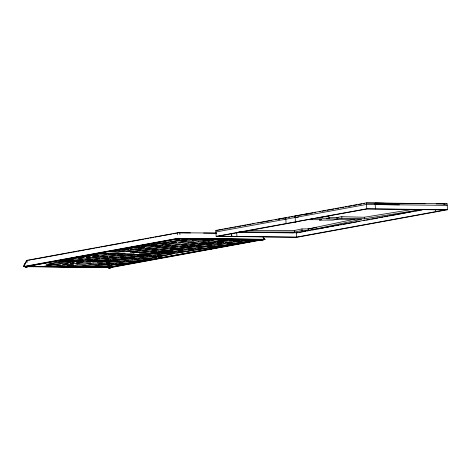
<?xml version="1.0" encoding="UTF-8"?>
<svg xmlns="http://www.w3.org/2000/svg" width="471" height="471" viewBox="0 0 471 471"><rect width="100%" height="100%" fill="white"/><g stroke="black" fill="none" stroke-linecap="round" stroke-linejoin="round"><path stroke-width="0.71" d="M261.623 239.533L260.587 239.498M26.8 260.369L25.163 263.477L26.965 260.328L177.638 232.762L216.383 233.063M26.723 260.439C28.925 259.521 21.283 267.01 24.109 266.663L110.879 267.54M27.041 266.327L110.514 267.216L109.731 267.31M261.252 239.609L261.011 240.21L263.195 240.057L263.159 239.439L178.621 238.432L25.193 266.498L25.228 267.122L26.494 267.134L27.412 266.969L27.377 266.345L26.111 266.333L26.146 266.951L25.228 267.122M264.784 239.362L262.818 236.471L264.284 239.297L262.871 236.501M261.623 239.598L108.271 267.381M23.75 266.515L177.85 238.338L264.726 239.303L264.402 239.274M319.491 219.062L319.55 220.098L321.493 219.692L308.735 219.686L312.573 218.885L311.231 218.885M280.522 218.821L286.609 217.726M64.392 264.319L64.721 264.249M285.037 219.451L285.838 219.28M310.789 213.422L295.07 215.971L295.405 221.882L296.406 221.906L218.344 236.189L231.838 236.348L231.673 233.445M231.391 233.504L231.838 236.348M249.024 230.502L294.31 230.507L301.97 228.906L308.352 228.906L354.422 219.25M238.644 232.05L294.393 232.068L302.058 230.46L308.44 230.46L361.693 219.298L336.871 219.292L333.068 220.098L319.55 220.098M78.892 261.676L79.222 261.605M28.643 260.239L30.362 259.957M31.528 259.709L48.378 256.66M49.573 256.412L53.423 255.735M54.624 255.488L66.399 253.363M67.618 253.11L71.439 252.444M72.669 252.185L76.485 251.52M77.721 251.261L84.415 250.066M85.663 249.807L94.5 248.223M95.766 247.958L99.546 247.299M100.818 247.034L102.431 246.775M103.708 246.504L107.476 245.85M108.76 245.579L120.446 243.478M121.754 243.207L125.492 242.553M126.805 242.282L130.532 241.629M131.856 241.358L143.508 239.256M144.85 238.98L148.553 238.332M149.902 238.055L153.593 237.413M154.953 237.131L161.524 235.959M162.895 235.677L171.609 234.116M172.998 233.828L176.607 233.169M215.83 230.425L366.45 202.871L447.12 203.831L447.45 209.748L296.836 237.302L216.16 236.342L215.83 230.425L218.032 230.454M218.732 230.142L223.048 229.353M224.484 229.089L228.082 228.435M229.524 228.17L233.116 227.511M234.558 227.246L235.995 226.987M237.431 226.722L241.028 226.062M242.465 225.803L246.062 225.144M247.505 224.879L251.096 224.22M252.538 223.96L253.975 223.696M257.572 223.036L259.009 222.777M260.445 222.512L271.955 220.404M275.553 219.751L276.989 219.486M288.641 217.355L289.989 217.107M291.343 216.86L292.691 216.613M294.045 216.366L295.399 216.118M305.025 214.358L312.927 212.91M314.357 212.651L315.794 212.386M319.385 211.726L320.822 211.467M322.258 211.202L325.85 210.549M327.286 210.284L333.751 209.1M335.187 208.836L338.779 208.182M340.215 207.917L343.806 207.264M345.243 206.999L346.68 206.734M348.116 206.475L351.707 205.815M353.144 205.55L356.735 204.897M358.172 204.632L361.763 203.978M363.2 203.713L364.636 203.448M27.377 266.345L27.736 266.421M75.301 257.331L78.033 257.078L76.773 257.06M179.274 238.556L179.887 238.444L179.916 239.068L177.738 239.221L177.702 238.597M178.379 238.821L28.248 266.286L109.248 267.245L260.104 239.651L179.834 238.697M215.918 231.985L366.532 204.432L447.209 205.391M177.738 239.221L179.916 239.068M216.16 236.342L366.779 208.788L447.45 209.748M66.452 266.986L67.371 266.822L67.312 265.732L69.331 265.756L69.396 266.845L68.478 267.016M218.962 239.091L219.88 238.921M220.981 239.115L221.9 238.944M108.872 261.311L230.902 239.021M110.903 261.17L127.541 258.126M128.989 257.861L153.581 253.363M155.024 253.098L158.645 252.438M160.087 252.173L176.725 249.13M178.173 248.865L181.788 248.199M183.237 247.934L199.869 244.891M201.317 244.632L204.932 243.966M206.38 243.701L209.995 243.042M211.444 242.777L228.8 239.604M307.698 229.094L316.359 227.511M443.7 204.214L444.936 203.984L436.117 203.861M444.96 204.231L447.12 203.831M238.897 232.079L296.247 232.762L423.935 209.401M296.589 232.945L298.031 232.68M299.474 232.415L305.962 231.232M307.398 230.967L308.841 230.702M312.444 230.042L316.047 229.383M317.489 229.118L323.977 227.935M325.414 227.67L329.017 227.01M330.459 226.745L334.063 226.086M335.505 225.827L339.108 225.167M340.551 224.903L341.993 224.638M343.436 224.373L347.039 223.713M348.475 223.448L352.078 222.795M353.521 222.53L357.124 221.87M358.566 221.605L360.009 221.341M363.612 220.681L365.054 220.416M366.491 220.157L370.094 219.498M371.537 219.233L378.025 218.044M379.467 217.785L383.07 217.125M384.513 216.86L388.116 216.201M389.552 215.936L396.04 214.752M397.483 214.488L401.086 213.828M402.528 213.563L406.132 212.904M407.568 212.639L411.171 211.979M412.614 211.72L414.056 211.455M415.499 211.191L419.102 210.531M420.544 210.266L421.987 210.001M109.39 267.322L108.471 267.487L108.507 268.111L110.685 267.958L110.65 267.334L109.39 267.322L109.425 267.946L108.507 268.111M160.046 258.055L159.987 256.966L158.515 257.231L158.58 258.32L161.312 258.067M211.785 248.588L211.726 247.499L210.254 247.77L210.319 248.859L213.051 248.606M260.975 239.592L261.894 239.421L261.929 240.045L261.011 240.21M27.4 266.527L109.731 267.504L263.159 239.439M110.079 267.687L261.746 239.939M263.101 239.692L265.344 239.286M231.555 236.407L296.489 237.119L445.266 209.901L367.121 208.971L295.405 221.882M295.158 217.525L298.714 216.948M323.341 216.678L329.035 216.825L329.123 218.379L326.68 218.774L337.03 219.033L341.911 218.244L364.377 218.809L422.416 209.407M328.664 217.272L336.942 217.478L341.822 216.689L364.289 217.249L412.902 209.377M110.744 267.563L110.332 267.61M177.667 238.361L178.02 238.32M178.262 238.638L177.808 238.703L178.285 238.609M178.303 238.632L26.918 266.433M178.062 232.709L177.52 232.78L177.585 234.758M178.221 232.698L178.886 232.645M178.115 238.314L178.815 238.267M110.238 267.622L109.537 267.663M108.777 261.44L109.984 261.334L94.677 261.311M109.107 267.357L108.412 267.381M179.586 238.52L180.152 238.538M179.669 238.544L261.117 239.486M179.704 238.544L180.04 238.538M108.177 261.464L107.9 261.464M336.789 217.737L338.255 217.737M366.791 203.054L425.089 203.708M269.453 232.621L293.657 232.91M178.774 232.774L190.449 232.915M203.584 233.068L216.719 233.227M261.929 240.045L263.195 240.057M128.512 247.599L129.778 247.611L127.04 247.864M210.319 248.859L211.585 248.871M158.58 258.32L159.84 258.338M148.259 260.604L148.759 260.61M143.137 261.54L143.643 261.546M55.649 260.704L108.919 261.334L109.248 267.245M58.846 260.881L83.249 261.175M108.33 267.416L27.059 266.445M26.146 266.951L27.412 266.969M109.425 267.946L110.685 267.958M399.449 204.903L375.187 204.561L378.861 204.65M384.654 203.242L375.099 203.007L375.434 208.918M397.141 203.56L403.017 203.708M320.71 217.255L322.505 217.296L317.625 218.091L329.123 218.379M260.687 239.498L261.275 239.574M260.799 239.498L261.181 239.533M435.598 209.465L435.722 211.644M366.45 202.871L366.779 208.788M364.289 217.249L364.377 218.809M341.822 216.689L341.911 218.244M336.942 217.478L337.03 219.033M308.352 228.906L308.44 230.46M301.97 228.906L302.058 230.46M296.247 232.762L296.489 237.119M294.31 230.507L294.393 232.068M285.756 217.726L286.085 223.637M236.73 232.78L236.937 236.407M179.822 232.627L179.928 234.593M178.621 238.432L178.656 239.05M109.731 267.504L109.767 268.129M76.502 256.259L76.567 257.349M27.03 260.31L27.141 262.282M26.458 266.515L26.494 267.134M25.134 263.513L24.05 266.303L25.187 263.542M134.105 253.969L132.168 254.381L145.686 254.375L149.49 253.575L174.305 253.581L121.053 264.743L114.671 264.737L107.011 266.345L43.921 266.333L52.546 264.525L46.176 264.519L98.457 253.563L125.186 253.168L121.353 253.969L134.105 253.969M53.947 263.171L48.313 264.355L57.692 264.355L63.326 263.177L53.947 263.171M63.532 261.164L57.898 262.347L67.271 262.347L72.905 261.164L63.532 261.164M73.117 259.156L67.483 260.333L76.855 260.339L82.49 259.156L73.117 259.156M86.534 256.342L80.9 257.525L84.044 257.525L78.551 258.22L88.289 258.079L89.614 257.802L86.511 257.655L90.273 257.525L95.907 256.342L92.758 256.342L93.376 256.212L99.193 255.794L90.85 255.647L88.13 256.212L90.291 256.212L89.678 256.342L86.534 256.342M98.987 253.734L93.358 254.911L102.731 254.911L108.365 253.734L98.987 253.734M51.704 264.979L46.07 266.162L55.443 266.162L61.077 264.985L51.704 264.979M70.538 262.371L64.904 263.554L68.054 263.554L62.561 264.249L72.293 264.107L73.623 263.831L70.52 263.683L74.283 263.554L79.917 262.376L76.767 262.371L77.379 262.247L83.202 261.823L74.854 261.676L72.14 262.241L74.3 262.241L73.688 262.371L70.538 262.371M82.996 259.762L77.362 260.94L86.741 260.946L92.375 259.762L82.996 259.762M90.662 258.155L85.033 259.333L94.406 259.338L100.04 258.155L90.662 258.155M98.333 256.548L92.699 257.725L102.072 257.731L107.706 256.548L98.333 256.548M105.999 254.941L100.364 256.118L109.737 256.124L115.371 254.941L105.999 254.941M113.664 253.333L108.03 254.511L117.409 254.517L123.043 253.333L113.664 253.333M279.868 218.956L278.438 219.256L279.868 218.956M64.462 264.985L58.828 266.168L68.201 266.168L73.835 264.985L64.462 264.985M81.383 262.777L75.749 263.96L85.121 263.96L90.756 262.777L81.383 262.777M91.922 260.569L86.287 261.746L95.666 261.752L101.3 260.569L91.922 260.569M99.587 258.962L93.953 260.139L103.332 260.145L108.966 258.962L99.587 258.962M107.253 257.354L101.618 258.532L110.997 258.538L116.631 257.354L107.253 257.354M114.924 255.747L109.29 256.925L118.663 256.93L124.297 255.747L114.924 255.747M122.59 254.14L116.955 255.317L126.328 255.323L131.962 254.14L122.59 254.14M77.215 264.99L71.58 266.168L80.959 266.174L86.593 264.99L77.215 264.99M93.181 262.983L87.547 264.16L96.92 264.166L102.554 262.983L93.181 262.983M102.76 260.969L97.126 262.153L106.505 262.153L112.139 260.975L102.76 260.969M110.432 259.362L104.792 260.545L114.17 260.545L119.805 259.368L110.432 259.362M118.097 257.761L112.463 258.938L121.836 258.944L127.47 257.761L118.097 257.761M125.763 256.153L120.129 257.331L129.501 257.337L135.136 256.153L125.763 256.153M133.428 254.546L127.794 255.724L137.173 255.729L142.807 254.546L133.428 254.546M89.973 264.99L84.338 266.174L93.717 266.174L99.352 264.996L89.973 264.99M104.02 263.383L98.386 264.567L107.759 264.567L113.393 263.389L104.02 263.383M111.686 261.776L106.052 262.959L115.43 262.959L121.065 261.782L111.686 261.776M119.351 260.175L113.717 261.352L123.096 261.358L128.73 260.175L119.351 260.175M127.017 258.567L121.383 259.745L130.761 259.751L136.396 258.567L127.017 258.567M134.688 256.96L129.054 258.137L138.427 258.143L144.061 256.96L134.688 256.96M142.354 255.353L136.72 256.53L146.092 256.536L151.727 255.353L142.354 255.353M150.019 253.745L144.385 254.923L153.764 254.929L159.398 253.745L150.019 253.745M102.731 264.996L97.097 266.174L106.475 266.18L112.104 264.996L102.731 264.996M116.779 263.389L111.144 264.572L120.517 264.572L126.151 263.389L116.779 263.389M124.444 261.782L118.81 262.965L128.189 262.965L133.823 261.782L124.444 261.782M132.11 260.175L126.475 261.358L135.854 261.358L141.488 260.175L132.11 260.175M139.775 258.567L134.141 259.751L143.52 259.751L149.154 258.573L139.775 258.567M147.447 256.96L141.812 258.143L151.185 258.143L156.819 256.966L147.447 256.96M155.112 255.353L149.478 256.536L158.851 256.536L164.485 255.359L155.112 255.353M162.778 253.745L157.143 254.929L166.516 254.929L172.15 253.751L162.778 253.745M187.799 238.838L107.777 251.808L118.386 252.073L123.267 251.279L135.124 251.579L130.237 252.368L141.736 252.656L139.298 253.057L149.643 253.316L154.529 252.521L176.99 253.086L254.575 240.516L187.799 238.838M123.608 249.353L121.742 249.789L128.995 249.971L132.457 249.412L130.549 249.365L131.332 249.236L134.105 249.306L141.282 248.14L138.509 248.076L144.656 247.434L135.813 247.375L133.941 247.811L136.578 247.881L133.028 247.934L125.845 249.1L128.618 249.171L127.835 249.294L123.608 249.353M117.155 250.507L109.979 251.667L118.233 251.879L125.41 250.713L117.155 250.507M148.895 245.367L141.718 246.527L149.972 246.733L157.149 245.574L148.895 245.367M158.656 243.784L151.479 244.944L159.74 245.155L166.917 243.99L158.656 243.784M168.424 242.2L161.247 243.366L169.501 243.572L176.678 242.406L168.424 242.2M178.191 240.616L171.014 241.782L179.268 241.988L186.445 240.828L178.191 240.616M187.958 239.038L180.782 240.198L189.036 240.404L196.213 239.244L187.958 239.038M133.269 249.995L126.093 251.161L134.347 251.367L141.524 250.207L133.269 249.995M143.037 248.417L135.86 249.577L144.114 249.783L151.291 248.623L143.037 248.417M152.804 246.833L145.627 247.999L153.882 248.205L161.058 247.04L152.804 246.833M162.566 245.25L155.389 246.415L163.649 246.621L170.82 245.462L162.566 245.25M172.333 243.672L165.156 244.832L173.41 245.038L180.587 243.878L172.333 243.672M185.762 241.493L178.586 242.659L186.84 242.865L194.017 241.7L185.762 241.493M199.186 239.321L192.009 240.481L200.269 240.687L207.446 239.527L199.186 239.321M139.622 251.072L132.445 252.232L140.699 252.438L147.876 251.279L139.622 251.072M149.384 249.489L142.207 250.654L150.461 250.86L157.638 249.695L149.384 249.489M159.151 247.905L151.974 249.071L160.228 249.277L167.405 248.117L159.151 247.905M168.918 246.327L161.741 247.487L169.996 247.693L177.173 246.533L168.918 246.327M178.686 244.743L171.509 245.903L179.763 246.115L186.94 244.949L178.686 244.743M188.447 243.16L181.27 244.325L189.525 244.531L196.701 243.366L188.447 243.16M198.214 241.576L191.038 242.742L199.292 242.948L206.469 241.788L198.214 241.576M207.04 240.198L202.877 240.964L210.048 240.71L207.64 241.105L215.895 241.311L219.203 240.94L216.913 241.311L219.256 241.488L227.199 240.393L220.663 240.54L223.071 240.145L214.817 239.939L212.409 240.328L211.508 240.31L213.163 240.039L207.04 240.198M148.412 251.75L141.235 252.909L149.49 253.121L156.666 251.956L148.412 251.75M158.174 250.166L151.003 251.331L159.257 251.538L166.434 250.372L158.174 250.166M167.941 248.582L160.764 249.748L169.018 249.954L176.195 248.794L167.941 248.582M177.708 247.004L170.531 248.164L178.786 248.37L185.963 247.21L177.708 247.004M187.476 245.42L180.299 246.58L188.553 246.792L195.73 245.626L187.476 245.42M197.237 243.837L190.06 245.002L198.315 245.208L205.491 244.049L197.237 243.837M207.005 242.259L199.828 243.419L208.082 243.625L215.259 242.465L207.005 242.259M218.591 242.377L216.719 242.812L223.972 242.995L227.434 242.43L225.527 242.382L226.31 242.259L229.083 242.33L236.259 241.164L233.486 241.093L234.27 240.969L239.633 240.457L230.79 240.398L228.918 240.834L231.555 240.899L228.005 240.958L220.828 242.118L223.595 242.188L222.818 242.318L218.591 242.377M164.526 251.237L157.349 252.403L165.604 252.609L172.78 251.449L164.526 251.237M174.294 249.659L167.117 250.819L175.371 251.025L182.548 249.865L174.294 249.659M184.055 248.076L176.878 249.241L185.138 249.447L192.309 248.282L184.055 248.076M193.822 246.492L186.646 247.658L194.9 247.864L202.077 246.704L193.822 246.492M203.59 244.914L196.413 246.074L204.667 246.28L211.844 245.12L203.59 244.914M213.357 243.33L206.174 244.49L214.435 244.702L221.611 243.536L213.357 243.33M175.76 251.52L168.583 252.686L176.837 252.892L184.014 251.732L175.76 251.52M185.527 249.942L178.35 251.102L186.604 251.308L193.781 250.148L185.527 249.942M195.288 248.358L188.117 249.518L196.366 249.73L203.543 248.564L195.288 248.358M205.056 246.775L197.879 247.94L206.133 248.146L213.31 246.981L205.056 246.775M214.823 245.197L207.646 246.357L215.901 246.563L223.077 245.403L214.823 245.197M224.585 243.613L217.408 244.773L225.662 244.985L232.845 243.819L224.585 243.613M234.352 242.029L227.175 243.195L235.429 243.401L242.606 242.235L234.352 242.029M244.119 240.445L236.942 241.611L245.197 241.817L252.374 240.657L244.119 240.445"/></g></svg>
